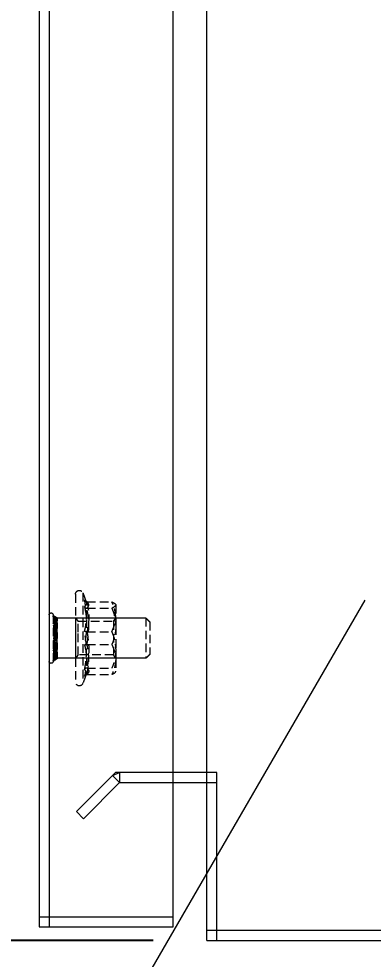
# Model space of a CAD drawing. Header units: millimetres. Extents: x 1998 to 4569, y 1305 to 3131.
# Drawn here: x 4227.5 to 4280.3, y 2356 to 2496 of the extents above; entities that cross this region are included whole.
import ezdxf

# ---------------------------------------------------------------- set-up
doc = ezdxf.new("R2010")
doc.units = ezdxf.units.MM
doc.linetypes.add('HIDDEN', pattern=[1.905, 1.27, -0.635])
for name, color, linetype in [('AMLAYER_BENDLINE_BACK', 1, 'HIDDEN'), ('BUSBAR', 3, 'Continuous'), ('GR1-1', 3, 'Continuous')]:
    doc.layers.add(name, color=color, linetype=linetype)
doc.styles.add('TAMCO', font='cordia.shx', dxfattribs={"width": 0.8, "height": 25})
doc.dimstyles.new('TAMCO', dxfattribs={"dimtxt": 25, "dimasz": 12, "dimexe": 4, "dimexo": 8, "dimgap": 7, "dimtad": 2, "dimdec": 1, "dimdsep": 46, "dimtxsty": 'TAMCO', "dimblk": 'OPEN30', "dimcen": 2.5, "dimclrd": 4, "dimclre": 4, "dimclrt": 3, "dimadec": 0, "dimazin": 0, "dimtfac": 1, "dimtdec": 1, "dimtmove": 0, "dimatfit": 3, "dimldrblk": 'OPEN30', "dimfxl": 0, "dimarcsym": 0})

# ---------------------------------------------------------------- blocks, each defined once
blk = doc.blocks.new('_Open30')
at = {"color": 0, "linetype": 'ByBlock', "lineweight": -2}
for p, q in [((-1, 0.268), (0, 0)), ((0, 0), (-1, -0.268)), ((0, 0), (-1, 0))]:
    blk.add_line(p, q, dxfattribs=at)
blk = doc.blocks.new('*D41')
at = {"color": 4, "lineweight": -2}
for p, q in [((4222.52, 2675.82), (4174.27, 2675.82)), ((4178.27, 2663.82), (4178.27, 2372.82)), ((4222.52, 2360.82), (4174.27, 2360.82))]:
    blk.add_line(p, q, dxfattribs=at)
at = {"layer": 'DEFPOINTS', "color": 0}
for p in [(4230.52, 2675.82), (4178.27, 2360.82), (4230.52, 2360.82)]:
    blk.add_point(p, dxfattribs=at)
at = {"color": 4, "lineweight": -2, "xscale": 12, "yscale": 12, "zscale": 12}
for p, rotation in [((4178.27, 2675.82), 90), ((4178.27, 2360.82), 270)]:
    blk.add_blockref('_Open30', p, dxfattribs=dict(at, rotation=rotation))
at = {"color": 3, "lineweight": 9, "insert": (4158.77, 2518.32), "char_height": 25, "attachment_point": 5, "rotation": 90, "style": 'TAMCO'}
blk.add_mtext('315', dxfattribs=at)
blk = doc.blocks.new('*D44')
at = {"layer": 'BUSBAR', "color": 4, "lineweight": -2}
for p, q in [((4255.52, 2350.82), (4255.52, 2248.66)), ((4380.52, 2350.82), (4380.52, 2248.66)), ((4368.52, 2252.66), (4267.52, 2252.66))]:
    blk.add_line(p, q, dxfattribs=at)
at = {"layer": 'DEFPOINTS', "color": 0}
for p in [(4255.52, 2358.82), (4380.52, 2358.82), (4255.52, 2252.66)]:
    blk.add_point(p, dxfattribs=at)
at = {"layer": 'BUSBAR', "color": 4, "lineweight": -2, "xscale": 12, "yscale": 12, "zscale": 12, "rotation": 180}
blk.add_blockref('_Open30', (4255.52, 2252.66), dxfattribs=at)
at = {"layer": 'BUSBAR', "color": 4, "lineweight": -2, "xscale": 12, "yscale": 12, "zscale": 12}
blk.add_blockref('_Open30', (4380.52, 2252.66), dxfattribs=at)
at = {"layer": 'BUSBAR', "color": 3, "lineweight": 9, "insert": (4318.02, 2233.16), "char_height": 25, "attachment_point": 5, "style": 'TAMCO'}
blk.add_mtext('125', dxfattribs=at)
blk = doc.blocks.new('*D45')
at = {"layer": 'BUSBAR', "color": 4, "lineweight": -2}
for p, q in [((4247.52, 2708.82), (4119.69, 2708.82)), ((4123.69, 2696.82), (4123.69, 2370.82)), ((4247.52, 2358.82), (4119.69, 2358.82))]:
    blk.add_line(p, q, dxfattribs=at)
at = {"layer": 'DEFPOINTS', "color": 0}
for p in [(4255.52, 2708.82), (4123.69, 2358.82), (4255.52, 2358.82)]:
    blk.add_point(p, dxfattribs=at)
at = {"layer": 'BUSBAR', "color": 4, "lineweight": -2, "xscale": 12, "yscale": 12, "zscale": 12}
for p, rotation in [((4123.69, 2708.82), 90), ((4123.69, 2358.82), 270)]:
    blk.add_blockref('_Open30', p, dxfattribs=dict(at, rotation=rotation))
at = {"layer": 'BUSBAR', "color": 3, "lineweight": 9, "insert": (4104.19, 2533.82), "char_height": 25, "attachment_point": 5, "rotation": 90, "style": 'TAMCO'}
blk.add_mtext('350', dxfattribs=at)
blk = doc.blocks.new('6X10')
at = {"color": 1, "linetype": 'HIDDEN', "lineweight": 9}
for p, q in [((44534.6, -24180.19), (44534.6, -24187.1)), ((44535.2, -24180.19), (44535.2, -24187.1)), ((44520.2, -24181.24), (44520.2, -24186.05)), ((44520.8, -24180.64), (44520.8, -24186.64)), ((44534, -24180.63), (44534, -24180.78)), ((44534.38, -24180.65), (44534, -24180.65)), ((44534.38, -24180.65), (44534, -24180.65)), ((44534.38, -24180.69), (44534, -24180.69)), ((44534.38, -24180.73), (44534, -24180.73)), ((44534, -24180.78), (44534, -24180.75)), ((44534, -24180.75), (44534, -24181.09)), ((44534.38, -24180.77), (44534, -24180.77)), ((44534.38, -24180.82), (44534, -24180.82)), ((44534.38, -24180.93), (44534, -24180.93)), ((44534.38, -24181.01), (44534, -24181.01)), ((44534.38, -24181.09), (44534, -24181.09)), ((44534, -24181.36), (44534, -24181.09)), ((44534.38, -24181.18), (44534, -24181.18)), ((44534.38, -24181.36), (44534, -24181.36)), ((44534, -24181.36), (44534, -24182)), ((44534.38, -24181.47), (44534, -24181.47)), ((44534.38, -24181.58), (44534, -24181.58)), ((44534.38, -24181.71), (44534, -24181.71)), ((44534.6, -24180.58), (44534.38, -24180.58)), ((44534.6, -24180.63), (44534.38, -24180.63)), ((44534.38, -24180.63), (44534.38, -24180.78)), ((44534.6, -24180.64), (44534.38, -24180.64)), ((44534.6, -24180.69), (44534.38, -24180.69)), ((44534.6, -24180.71), (44534.38, -24180.71)), ((44534.6, -24180.71), (44534.38, -24180.71)), ((44534.6, -24180.75), (44534.38, -24180.75)), ((44534.38, -24180.75), (44534.38, -24181.36)), ((44534.38, -24180.75), (44534.38, -24180.78)), ((44534.6, -24180.78), (44534.38, -24180.78)), ((44534.6, -24180.81), (44534.38, -24180.81)), ((44534.6, -24180.9), (44534.38, -24180.9)), ((44534.6, -24181.11), (44534.38, -24181.11)), ((44534.6, -24181.17), (44534.38, -24181.17)), ((44534.6, -24181.36), (44534.38, -24181.36)), ((44534.38, -24181.58), (44534.38, -24181.36)), ((44534.6, -24181.43), (44534.38, -24181.43)), ((44534.38, -24182), (44534.38, -24181.58)), ((44534.6, -24181.69), (44534.38, -24181.69)), ((44534.38, -24181.94), (44534, -24181.94)), ((44534, -24182), (44534, -24182.21)), ((44534.38, -24182.08), (44534, -24182.08)), ((44534.38, -24182.21), (44534, -24182.21)), ((44534, -24182.79), (44534, -24182.21)), ((44534.38, -24182.36), (44534, -24182.36)), ((44534.38, -24182.63), (44534, -24182.63)), ((44534, -24182.79), (44534, -24182.91)), ((44534.38, -24182.79), (44534, -24182.79)), ((44534, -24182.91), (44534, -24183.69)), ((44534.38, -24182.95), (44534, -24182.95)), ((44534.38, -24183.11), (44534, -24183.11)), ((44534.6, -24181.93), (44534.38, -24181.93)), ((44534.6, -24182), (44534.38, -24182)), ((44534.38, -24182), (44534.38, -24182.91)), ((44534.6, -24182.25), (44534.38, -24182.25)), ((44534.6, -24182.55), (44534.38, -24182.55)), ((44534.6, -24182.64), (44534.38, -24182.64)), ((44534.38, -24183.57), (44534.38, -24182.91)), ((44534.6, -24182.91), (44534.38, -24182.91)), ((44534.38, -24182.95), (44534.38, -24182.91)), ((44534.6, -24183), (44534.38, -24183)), ((44534.38, -24183.4), (44534, -24183.4)), ((44534.38, -24183.57), (44534, -24183.57)), ((44534, -24184.34), (44534, -24183.69)), ((44534, -24183.69), (44534, -24183.72)), ((44534.38, -24183.72), (44534, -24183.72)), ((44534.38, -24183.89), (44534, -24183.89)), ((44534.38, -24184.18), (44534, -24184.18)), ((44534.38, -24184.34), (44534, -24184.34)), ((44534, -24184.34), (44534, -24184.38)), ((44534, -24184.38), (44534, -24184.5)), ((44534.38, -24184.5), (44534, -24184.5)), ((44534, -24184.5), (44534, -24184.65)), ((44534, -24184.65), (44534, -24185.36)), ((44534.38, -24184.66), (44534, -24184.66)), ((44534.6, -24183.32), (44534.38, -24183.32)), ((44534.38, -24183.6), (44534.38, -24183.57)), ((44534.38, -24183.6), (44534.38, -24183.69)), ((44534.6, -24183.6), (44534.38, -24183.6)), ((44534.6, -24183.69), (44534.38, -24183.69)), ((44534.38, -24183.69), (44534.38, -24184.65)), ((44534.6, -24183.97), (44534.38, -24183.97)), ((44534.6, -24184.29), (44534.38, -24184.29)), ((44534.6, -24184.38), (44534.38, -24184.38)), ((44534.38, -24185.08), (44534.38, -24184.65)), ((44534.6, -24184.65), (44534.38, -24184.65)), ((44534.38, -24184.93), (44534, -24184.93)), ((44534.38, -24185.08), (44534, -24185.08)), ((44534.38, -24185.21), (44534, -24185.21)), ((44534.38, -24185.35), (44534, -24185.35)), ((44534, -24185.71), (44534, -24185.36)), ((44534.38, -24185.58), (44534, -24185.58)), ((44534.38, -24185.71), (44534, -24185.71)), ((44534, -24185.71), (44534, -24185.82)), ((44534.38, -24185.82), (44534, -24185.82)), ((44534, -24185.82), (44534, -24186.12)), ((44534.38, -24185.93), (44534, -24185.93)), ((44534.38, -24186.11), (44534, -24186.11)), ((44534.6, -24184.74), (44534.38, -24184.74)), ((44534.6, -24185.04), (44534.38, -24185.04)), ((44534.38, -24185.21), (44534.38, -24185.08)), ((44534.38, -24185.36), (44534.38, -24185.21)), ((44534.6, -24185.29), (44534.38, -24185.29)), ((44534.38, -24185.36), (44534.38, -24186.12)), ((44534.6, -24185.36), (44534.38, -24185.36)), ((44534.6, -24185.6), (44534.38, -24185.6)), ((44534.6, -24185.86), (44534.38, -24185.86)), ((44534.6, -24185.93), (44534.38, -24185.93)), ((44534, -24186.12), (44534, -24186.58)), ((44534.38, -24186.2), (44534, -24186.2)), ((44534.38, -24186.28), (44534, -24186.28)), ((44534.38, -24186.36), (44534, -24186.36)), ((44534.38, -24186.47), (44534, -24186.47)), ((44534.38, -24186.52), (44534, -24186.52)), ((44534.38, -24186.56), (44534, -24186.56)), ((44534, -24186.58), (44534, -24186.71)), ((44534.38, -24186.6), (44534, -24186.6)), ((44534.38, -24186.63), (44534, -24186.63)), ((44534.38, -24186.64), (44534, -24186.64)), ((44534.38, -24186.2), (44534.38, -24186.12)), ((44534.6, -24186.12), (44534.38, -24186.12)), ((44534.6, -24186.18), (44534.38, -24186.18)), ((44534.38, -24186.28), (44534.38, -24186.2)), ((44534.38, -24186.58), (44534.38, -24186.28)), ((44534.6, -24186.38), (44534.38, -24186.38)), ((44534.6, -24186.54), (44534.38, -24186.54)), ((44534.38, -24186.58), (44534.38, -24186.93)), ((44534.6, -24186.58), (44534.38, -24186.58)), ((44534.6, -24186.71), (44534.38, -24186.71)), ((44534.6, -24186.83), (44534.38, -24186.83)), ((44534.6, -24186.86), (44534.38, -24186.86)), ((44534.6, -24186.93), (44534.38, -24186.93)), ((44534.6, -24186.95), (44534.41, -24186.95)), ((44534.6, -24187), (44534.49, -24187)), ((44534.6, -24187.01), (44534.52, -24187.01))]:
    blk.add_line(p, q, dxfattribs=at)
for centre, start, end in [((44534.9, -24180.19), 0, 180), ((44534.9, -24187.1), 180, 0)]:
    blk.add_arc(centre, 0.297, start, end, dxfattribs=at)
for points, knots in [([(44534.6, -24180.26), (44534.53, -24180.31), (44534.33, -24180.43), (44534.13, -24180.55), (44534, -24180.63)], [0, 0, 0, 0, 0.374628, 1, 1, 1, 1]), ([(44534, -24180.64), (44534.12, -24180.58), (44534.32, -24180.46), (44534.52, -24180.33), (44534.6, -24180.28)], [0, 0, 0, 0, 0.559493, 1, 1, 1, 1]), ([(44534.6, -24180.34), (44534.53, -24180.38), (44534.33, -24180.5), (44534.13, -24180.62), (44534, -24180.69)], [0, 0, 0, 0, 0.374625, 1, 1, 1, 1]), ([(44534, -24180.71), (44534.13, -24180.63), (44534.33, -24180.51), (44534.53, -24180.39), (44534.6, -24180.34)], [0, 0, 0, 0, 0.625374, 1, 1, 1, 1]), ([(44534, -24180.78), (44534.12, -24180.72), (44534.32, -24180.6), (44534.52, -24180.49), (44534.6, -24180.44)], [0, 0, 0, 0, 0.559495, 1, 1, 1, 1]), ([(44534.6, -24180.45), (44534.52, -24180.5), (44534.32, -24180.62), (44534.12, -24180.74), (44534, -24180.81)], [0, 0, 0, 0, 0.440506, 1, 1, 1, 1]), ([(44534.6, -24180.76), (44534.53, -24180.8), (44534.33, -24180.55), (44534.13, -24180.65), (44534, -24180.71)], [0, 0, 0, 0, 0.374628, 1, 1, 1, 1]), ([(44534.6, -24180.76), (44534.52, -24180.81), (44534.32, -24180.57), (44534.12, -24180.69), (44534, -24180.75)], [0, 0, 0, 0, 0.440505, 1, 1, 1, 1]), ([(44534, -24180.9), (44534.13, -24180.85), (44534.33, -24180.76), (44534.53, -24180.67), (44534.6, -24180.63)], [0, 0, 0, 0, 0.625372, 1, 1, 1, 1]), ([(44534.6, -24180.86), (44534.53, -24180.89), (44534.33, -24180.97), (44534.13, -24181.05), (44534, -24181.11)], [0, 0, 0, 0, 0.374627, 1, 1, 1, 1]), ([(44534, -24181.17), (44534.13, -24181.11), (44534.33, -24181.01), (44534.53, -24180.91), (44534.6, -24180.87)], [0, 0, 0, 0, 0.625375, 1, 1, 1, 1]), ([(44534, -24181.36), (44534.13, -24181.32), (44534.33, -24181.25), (44534.53, -24181.17), (44534.6, -24181.15)], [0, 0, 0, 0, 0.625374, 1, 1, 1, 1]), ([(44534.6, -24181.16), (44534.53, -24181.19), (44534.33, -24181.28), (44534.13, -24181.37), (44534, -24181.43)], [0, 0, 0, 0, 0.374628, 1, 1, 1, 1]), ([(44534, -24181.69), (44534.13, -24181.63), (44534.33, -24181.55), (44534.53, -24181.47), (44534.6, -24181.44)], [0, 0, 0, 0, 0.625372, 1, 1, 1, 1]), ([(44534.6, -24181.77), (44534.41, -24181.82), (44534.21, -24181.87), (44534.01, -24181.92), (44534, -24181.93)], [0, 0, 0, 0, 0.950163, 1, 1, 1, 1]), ([(44534.6, -24181.78), (44534.53, -24181.81), (44534.33, -24181.88), (44534.13, -24181.95), (44534, -24182)], [0, 0, 0, 0, 0.374626, 1, 1, 1, 1]), ([(44534.11, -24180.56), (44534.2, -24180.58), (44534.37, -24180.72), (44534.53, -24180.62), (44534.6, -24180.58)], [0.1790506, 0.1790506, 0.1790506, 0.1790506, 0.6253726, 1, 1, 1, 1]), ([(44534, -24182.25), (44534.13, -24182.23), (44534.33, -24182.19), (44534.53, -24182.15), (44534.6, -24182.14)], [0, 0, 0, 0, 0.625372, 1, 1, 1, 1]), ([(44534.6, -24182.48), (44534.52, -24182.49), (44534.32, -24182.51), (44534.12, -24182.54), (44534, -24182.55)], [0, 0, 0, 0, 0.440506, 1, 1, 1, 1]), ([(44534, -24182.64), (44534.01, -24182.64), (44534.21, -24182.59), (44534.41, -24182.54), (44534.6, -24182.49)], [0, 0, 0, 0, 0.049836, 1, 1, 1, 1]), ([(44534, -24182.91), (44534.13, -24182.9), (44534.33, -24182.89), (44534.53, -24182.87), (44534.6, -24182.87)], [0, 0, 0, 0, 0.625373, 1, 1, 1, 1]), ([(44534.6, -24182.88), (44534.53, -24182.9), (44534.33, -24182.94), (44534.13, -24182.97), (44534, -24183)], [0, 0, 0, 0, 0.374622, 1, 1, 1, 1]), ([(44534, -24183.32), (44534.12, -24183.3), (44534.32, -24183.28), (44534.52, -24183.25), (44534.6, -24183.24)], [0, 0, 0, 0, 0.559496, 1, 1, 1, 1]), ([(44534.6, -24183.64), (44534.53, -24183.64), (44534.33, -24183.62), (44534.13, -24183.61), (44534, -24183.6)], [0, 0, 0, 0, 0.374629, 1, 1, 1, 1]), ([(44534.6, -24183.65), (44534.53, -24183.65), (44534.33, -24183.66), (44534.13, -24183.68), (44534, -24183.69)], [0, 0, 0, 0, 0.374629, 1, 1, 1, 1]), ([(44534, -24183.97), (44534.01, -24183.97), (44534.21, -24184), (44534.41, -24184.02), (44534.6, -24184.05)], [0, 0, 0, 0, 0.049836, 1, 1, 1, 1]), ([(44534.6, -24184.41), (44534.53, -24184.39), (44534.33, -24184.35), (44534.13, -24184.32), (44534, -24184.29)], [0, 0, 0, 0, 0.374627, 1, 1, 1, 1]), ([(44534, -24184.38), (44534.13, -24184.39), (44534.33, -24184.4), (44534.53, -24184.42), (44534.6, -24184.42)], [0, 0, 0, 0, 0.625373, 1, 1, 1, 1]), ([(44534, -24184.65), (44534.12, -24184.68), (44534.32, -24184.73), (44534.52, -24184.78), (44534.6, -24184.8)], [0, 0, 0, 0, 0.559496, 1, 1, 1, 1]), ([(44534.6, -24184.81), (44534.41, -24184.79), (44534.21, -24184.76), (44534.01, -24184.74), (44534, -24184.74)], [0, 0, 0, 0, 0.950164, 1, 1, 1, 1]), ([(44534, -24185.04), (44534.13, -24185.06), (44534.33, -24185.1), (44534.53, -24185.14), (44534.6, -24185.15)], [0, 0, 0, 0, 0.625375, 1, 1, 1, 1]), ([(44534.6, -24185.51), (44534.53, -24185.48), (44534.33, -24185.41), (44534.13, -24185.34), (44534, -24185.29)], [0, 0, 0, 0, 0.374626, 1, 1, 1, 1]), ([(44534.6, -24185.51), (44534.52, -24185.49), (44534.32, -24185.44), (44534.12, -24185.39), (44534, -24185.36)], [0, 0, 0, 0, 0.440506, 1, 1, 1, 1]), ([(44534, -24185.6), (44534.13, -24185.65), (44534.33, -24185.74), (44534.53, -24185.82), (44534.6, -24185.85)], [0, 0, 0, 0, 0.625376, 1, 1, 1, 1]), ([(44534.6, -24186.13), (44534.53, -24186.1), (44534.33, -24186.01), (44534.13, -24185.92), (44534, -24185.86)], [0, 0, 0, 0, 0.374626, 1, 1, 1, 1]), ([(44534, -24185.93), (44534.13, -24185.97), (44534.33, -24186.04), (44534.53, -24186.12), (44534.6, -24186.14)], [0, 0, 0, 0, 0.625374, 1, 1, 1, 1]), ([(44534, -24186.12), (44534.13, -24186.18), (44534.33, -24186.28), (44534.53, -24186.38), (44534.6, -24186.42)], [0, 0, 0, 0, 0.625373, 1, 1, 1, 1]), ([(44534.6, -24186.43), (44534.53, -24186.4), (44534.33, -24186.32), (44534.13, -24186.23), (44534, -24186.18)], [0, 0, 0, 0, 0.37463, 1, 1, 1, 1]), ([(44534, -24186.38), (44534.13, -24186.44), (44534.33, -24186.53), (44534.53, -24186.62), (44534.6, -24186.66)], [0, 0, 0, 0, 0.625374, 1, 1, 1, 1]), ([(44534.6, -24186.88), (44534.41, -24186.77), (44534.21, -24186.66), (44534.01, -24186.55), (44534, -24186.54)], [0, 0, 0, 0, 0.950164, 1, 1, 1, 1]), ([(44534.6, -24186.88), (44534.53, -24186.84), (44534.33, -24186.74), (44534.13, -24186.64), (44534, -24186.58)], [0, 0, 0, 0, 0.374625, 1, 1, 1, 1]), ([(44534, -24186.71), (44534.13, -24186.78), (44534.33, -24186.9), (44534.53, -24187.02), (44534.6, -24187.06)], [0, 0, 0, 0, 0.625372, 1, 1, 1, 1]), ([(44534.6, -24187.03), (44534.53, -24186.98), (44534.39, -24186.9), (44534.26, -24186.82), (44534.19, -24186.82)], [0, 0, 0, 0, 0.3746281, 0.6864114, 0.6864114, 0.6864114, 0.6864114]), ([(44534.29, -24186.88), (44534.32, -24186.87), (44534.43, -24186.84), (44534.53, -24186.9), (44534.6, -24186.95)], [0.4828472, 0.4828472, 0.4828472, 0.4828472, 0.6253746, 1, 1, 1, 1]), ([(44534.6, -24186.95), (44534.53, -24186.91), (44534.43, -24186.85), (44534.33, -24186.88), (44534.31, -24186.89)], [0, 0, 0, 0, 0.3746265, 0.4980991, 0.4980991, 0.4980991, 0.4980991])]:
    blk.add_open_spline(points, degree=3, knots=knots, dxfattribs=at)
for points, degree in [([(44535.2, -24180.2), (44535.2, -24180.2)], 1), ([(44520.8, -24180.64), (44520.2, -24181.24)], 1), ([(44534.38, -24180.64), (44534, -24180.64)], 1), ([(44534.6, -24180.63), (44534.38, -24180.63)], 1), ([(44520.2, -24186.05), (44520.8, -24186.64)], 1), ([(44534, -24186.64), (44534.38, -24186.64)], 1), ([(44534.6, -24186.84), (44534.49, -24186.77), (44534.37, -24186.83), (44534.25, -24186.86)], 3), ([(44534.28, -24186.87), (44534.39, -24186.83), (44534.5, -24186.79), (44534.6, -24186.85)], 3), ([(44534.28, -24186.87), (44534.39, -24186.88), (44534.5, -24186.94), (44534.6, -24187.01)], 3), ([(44534.52, -24187.01), (44534.6, -24187.01)], 1), ([(44535.2, -24187.09), (44535.2, -24187.09)], 1)]:
    blk.add_open_spline(points, degree=degree, dxfattribs=at)
at = {"color": 1, "lineweight": 9}
for points in [[(44534, -24180.64), (44520.8, -24180.64)], [(44520.8, -24186.64), (44534, -24186.64)]]:
    blk.add_open_spline(points, degree=1, dxfattribs=at)
at = {"layer": 'AMLAYER_BENDLINE_BACK', "color": 1, "lineweight": 9}
for p, q in [((44530.16, -24176.93), (44530.16, -24190.36)), ((44531.26, -24177.11), (44531.26, -24190.18)), ((44525.26, -24178.71), (44525.26, -24181.89)), ((44529.55, -24178.24), (44525.86, -24178.24)), ((44529.55, -24179.19), (44525.86, -24179.19)), ((44525.26, -24181.89), (44525.26, -24186.82)), ((44525.61, -24181.14), (44525.61, -24186.14)), ((44530.89, -24182.77), (44530.89, -24181.14)), ((44531.24, -24186.64), (44531.24, -24180.64)), ((44529.55, -24182.7), (44525.86, -24182.7)), ((44530.89, -24186.14), (44530.89, -24182.77)), ((44529.55, -24184.59), (44525.86, -24184.59)), ((44525.26, -24186.82), (44525.26, -24188.64)), ((44529.55, -24188.1), (44525.86, -24188.1)), ((44529.55, -24189.05), (44525.86, -24189.05))]:
    blk.add_line(p, q, dxfattribs=at)
for centre, start, end in [((44530.7, -24177.11), 0, 160), ((44530.7, -24190.18), 200, 0)]:
    blk.add_arc(centre, 0.567, start, end, dxfattribs=at)
for points in [[(44530.16, -24176.92), (44529.66, -24178.31)], [(44529.82, -24178.14), (44529.83, -24178.12)], [(44525.61, -24181.14), (44525.26, -24180.64)], [(44530.89, -24181.14), (44525.61, -24181.14)], [(44531.24, -24180.64), (44530.89, -24181.14)], [(44531.26, -24180.64), (44531.24, -24180.64)], [(44525.26, -24186.64), (44525.61, -24186.14)], [(44525.61, -24186.14), (44530.89, -24186.14)], [(44530.89, -24186.14), (44531.24, -24186.64)], [(44531.24, -24186.64), (44531.26, -24186.64)], [(44529.67, -24188.99), (44529.66, -24188.97)], [(44529.66, -24188.98), (44530.16, -24190.37)], [(44529.83, -24189.17), (44529.79, -24189.13)]]:
    blk.add_open_spline(points, degree=1, dxfattribs=at)
for points, knots in [([(44525.86, -24178.24), (44525.59, -24178.38), (44525.28, -24178.53), (44525.26, -24178.7), (44525.26, -24178.71)], [0, 0, 0, 0, 0.896037, 1, 1, 1, 1]), ([(44525.26, -24180.47), (44525.34, -24179.86), (44525.44, -24179.09), (44525.79, -24178.38), (44525.86, -24178.24)], [0, 0, 0, 0, 0.801464, 1, 1, 1, 1]), ([(44525.26, -24178.71), (44525.34, -24178.84), (44525.44, -24179), (44525.79, -24179.16), (44525.86, -24179.19)], [0, 0, 0, 0, 0.801462, 1, 1, 1, 1]), ([(44529.55, -24179.19), (44529.42, -24179.03), (44529.15, -24178.71), (44529.41, -24178.4), (44529.55, -24178.24)], [0, 0, 0, 0, 0.492148, 1, 1, 1, 1]), ([(44529.55, -24178.24), (44529.42, -24178.97), (44529.15, -24180.46), (44529.41, -24181.94), (44529.55, -24182.7)], [0, 0, 0, 0, 0.492148, 1, 1, 1, 1]), ([(44529.55, -24178.24), (44529.59, -24178.23), (44529.67, -24178.23), (44529.78, -24178.17), (44529.86, -24178.08), (44529.91, -24178.01), (44529.92, -24177.97), (44529.92, -24177.96)], [0, 0, 0, 0, 0.236183, 0.471396, 0.73246, 0.992086, 1, 1, 1, 1]), ([(44529.92, -24178.96), (44529.92, -24178.96), (44529.91, -24178.99), (44529.86, -24179.06), (44529.78, -24179.13), (44529.67, -24179.18), (44529.59, -24179.18), (44529.55, -24179.19)], [0, 0, 0, 0, 0.007913, 0.26753, 0.528598, 0.763816, 1, 1, 1, 1]), ([(44529.92, -24177.96), (44529.88, -24178.01), (44529.67, -24178.21), (44529.53, -24178.56), (44529.8, -24178.83), (44529.92, -24178.96)], [0, 0, 0, 0, 0.118084, 0.592259, 1, 1, 1, 1]), ([(44529.92, -24182.65), (44529.88, -24182.47), (44529.67, -24181.56), (44529.53, -24179.98), (44529.8, -24178.6), (44529.92, -24177.96)], [0, 0, 0, 0, 0.118083, 0.592258, 1, 1, 1, 1]), ([(44529.92, -24178.96), (44529.88, -24179.18), (44529.67, -24180.3), (44529.53, -24182.22), (44529.8, -24183.87), (44529.92, -24184.64)], [0, 0, 0, 0, 0.118083, 0.592258, 1, 1, 1, 1]), ([(44529.64, -24178.35), (44529.64, -24178.35), (44529.64, -24178.33), (44529.66, -24178.26), (44529.8, -24178.15), (44529.82, -24178.14)], [0, 0, 0, 0, 0.006763, 0.854115, 1, 1, 1, 1]), ([(44525.86, -24179.19), (44525.77, -24179.41), (44525.42, -24180.28), (44525.33, -24181.21), (44525.26, -24181.89)], [0, 0, 0, 0, 0.263254, 1, 1, 1, 1]), ([(44525.86, -24182.7), (44525.59, -24182.04), (44525.28, -24181.31), (44525.26, -24180.55), (44525.26, -24180.47)], [0, 0, 0, 0, 0.896037, 1, 1, 1, 1]), ([(44529.55, -24184.59), (44529.42, -24183.71), (44529.15, -24181.9), (44529.41, -24180.1), (44529.55, -24179.19)], [0, 0, 0, 0, 0.492148, 1, 1, 1, 1]), ([(44525.26, -24181.89), (44525.27, -24182.03), (44525.29, -24182.92), (44525.55, -24183.83), (44525.85, -24184.56), (44525.86, -24184.59)], [0, 0, 0, 0, 0.148485, 0.965571, 1, 1, 1, 1]), ([(44525.86, -24182.7), (44525.77, -24182.93), (44525.42, -24183.79), (44525.33, -24184.72), (44525.26, -24185.4)], [0, 0, 0, 0, 0.263254, 1, 1, 1, 1]), ([(44529.55, -24182.7), (44529.42, -24183.58), (44529.15, -24185.39), (44529.41, -24187.19), (44529.55, -24188.1)], [0, 0, 0, 0, 0.492148, 1, 1, 1, 1]), ([(44529.55, -24182.7), (44529.59, -24182.7), (44529.67, -24182.7), (44529.78, -24182.68), (44529.86, -24182.67), (44529.91, -24182.66), (44529.92, -24182.65), (44529.92, -24182.65)], [0, 0, 0, 0, 0.236186, 0.471401, 0.732468, 0.992093, 1, 1, 1, 1]), ([(44529.92, -24188.33), (44529.88, -24188.11), (44529.67, -24186.99), (44529.53, -24185.07), (44529.8, -24183.42), (44529.92, -24182.65)], [0, 0, 0, 0, 0.118083, 0.592259, 1, 1, 1, 1]), ([(44525.86, -24184.59), (44525.59, -24185.25), (44525.28, -24185.98), (44525.26, -24186.74), (44525.26, -24186.82)], [0, 0, 0, 0, 0.896036, 1, 1, 1, 1]), ([(44529.55, -24189.05), (44529.42, -24188.32), (44529.15, -24186.83), (44529.41, -24185.35), (44529.55, -24184.59)], [0, 0, 0, 0, 0.492149, 1, 1, 1, 1]), ([(44529.92, -24184.64), (44529.92, -24184.64), (44529.91, -24184.63), (44529.86, -24184.62), (44529.78, -24184.6), (44529.67, -24184.59), (44529.59, -24184.59), (44529.55, -24184.59)], [0, 0, 0, 0, 0.007907, 0.267531, 0.528599, 0.763814, 1, 1, 1, 1]), ([(44529.92, -24184.64), (44529.88, -24184.82), (44529.67, -24185.73), (44529.53, -24187.3), (44529.8, -24188.69), (44529.92, -24189.32)], [0, 0, 0, 0, 0.118083, 0.592258, 1, 1, 1, 1]), ([(44525.26, -24185.4), (44525.27, -24185.54), (44525.29, -24186.43), (44525.55, -24187.34), (44525.85, -24188.07), (44525.86, -24188.1)], [0, 0, 0, 0, 0.148485, 0.965571, 1, 1, 1, 1]), ([(44525.26, -24186.82), (44525.34, -24187.43), (44525.44, -24188.2), (44525.79, -24188.91), (44525.86, -24189.05)], [0, 0, 0, 0, 0.801462, 1, 1, 1, 1]), ([(44525.86, -24189.05), (44525.59, -24188.91), (44525.28, -24188.76), (44525.26, -24188.59), (44525.26, -24188.58)], [0, 0, 0, 0, 0.896037, 1, 1, 1, 1]), ([(44529.55, -24188.1), (44529.42, -24188.26), (44529.15, -24188.57), (44529.41, -24188.89), (44529.55, -24189.05)], [0, 0, 0, 0, 0.492148, 1, 1, 1, 1]), ([(44529.55, -24188.1), (44529.59, -24188.11), (44529.67, -24188.11), (44529.78, -24188.16), (44529.86, -24188.23), (44529.91, -24188.3), (44529.92, -24188.33), (44529.92, -24188.33)], [0, 0, 0, 0, 0.236185, 0.471399, 0.732462, 0.992087, 1, 1, 1, 1]), ([(44529.78, -24189.14), (44529.69, -24188.99), (44529.52, -24188.71), (44529.79, -24188.46), (44529.92, -24188.33)], [0, 0, 0, 0, 0.500552, 1, 1, 1, 1]), ([(44529.92, -24189.32), (44529.92, -24189.32), (44529.91, -24189.28), (44529.86, -24189.21), (44529.78, -24189.12), (44529.67, -24189.06), (44529.59, -24189.05), (44529.55, -24189.05)], [0, 0, 0, 0, 0.007914, 0.267531, 0.5286, 0.763815, 1, 1, 1, 1])]:
    blk.add_open_spline(points, degree=3, knots=knots, dxfattribs=at)
blk = doc.blocks.new('*D38')
at = {"layer": 'BUSBAR', "color": 4, "lineweight": -2}
for p, q in [((4285.52, 2405.82), (4285.52, 2309.18)), ((4255.52, 2350.82), (4255.52, 2309.18)), ((4243.52, 2313.18), (4231.52, 2313.18)), ((4255.52, 2313.18), (4285.52, 2313.18)), ((4297.52, 2313.18), (4356.14, 2313.18))]:
    blk.add_line(p, q, dxfattribs=at)
at = {"layer": 'DEFPOINTS', "color": 0}
for p in [(4285.52, 2413.82), (4255.52, 2358.82), (4255.52, 2313.18)]:
    blk.add_point(p, dxfattribs=at)
at = {"layer": 'BUSBAR', "color": 4, "lineweight": -2, "xscale": 12, "yscale": 12, "zscale": 12}
blk.add_blockref('_Open30', (4255.52, 2313.18), dxfattribs=at)
at = {"layer": 'BUSBAR', "color": 4, "lineweight": -2, "xscale": 12, "yscale": 12, "zscale": 12, "rotation": 180}
blk.add_blockref('_Open30', (4285.52, 2313.18), dxfattribs=at)
at = {"layer": 'BUSBAR', "color": 3, "lineweight": 9, "insert": (4332.95, 2293.68), "char_height": 25, "attachment_point": 5, "style": 'TAMCO'}
blk.add_mtext('30', dxfattribs=at)

msp = doc.modelspace()

# ---------------------------------------------------------------- linework, layer by layer
at = {"lineweight": 9}
for p, q in [((4230.52, 2675.82), (4230.52, 2360.82)), ((4232.02, 2675.82), (4232.02, 2360.82)), ((4250.52, 2360.82), (4250.52, 2675.82)), ((4255.52, 2358.82), (4255.52, 2648.82)), ((4241.9, 2383.82), (4236.09, 2378)), ((4241.46, 2383.38), (4242.52, 2383.82)), ((4242.52, 2382.32), (4241.46, 2383.38)), ((4257.02, 2383.82), (4241.9, 2383.82)), ((4242.52, 2383.82), (4242.52, 2382.32)), ((4255.52, 2358.82), (4255.52, 2383.82)), ((4257.02, 2358.82), (4257.02, 2383.82)), ((4242.52, 2382.32), (4237.15, 2376.94)), ((4242.52, 2382.32), (4257.02, 2382.32)), ((4237.15, 2376.94), (4236.09, 2378)), ((4230.52, 2362.32), (4250.52, 2362.32)), ((4230.52, 2360.82), (4250.52, 2360.82)), ((4255.52, 2360.32), (4380.52, 2360.32)), ((4255.52, 2358.82), (4380.52, 2358.82))]:
    msp.add_line(p, q, dxfattribs=at)
at = {"layer": 'BUSBAR', "color": 2, "lineweight": 9}
msp.add_line((4279.04, 2409.47), (4174.35, 2228.8), dxfattribs=at)
at = {"layer": 'GR1-1', "color": 0, "linetype": 'Continuous', "lineweight": 9}
for p, q in [((4255.52, 2360.32), (4380.52, 2360.32)), ((4256.82, 2360.32), (4258.32, 2360.32))]:
    msp.add_line(p, q, dxfattribs=at)

# ---------------------------------------------------------------- block references
at = {"layer": 'BUSBAR', "color": 2, "lineweight": 9, "xscale": -1}
msp.add_blockref('6X10', (48767.22, 26587.46), dxfattribs=at)

# ---------------------------------------------------------------- dimensions: what is measured, and where the dimension line sits
at = {"lineweight": 9}
dim = msp.add_linear_dim(base=(4178.27, 2360.82), p1=(4230.52, 2675.82), p2=(4230.52, 2360.82), angle=90, dimstyle='TAMCO', dxfattribs=at)
dim.commit()
dim.dimension.update_dxf_attribs({"geometry": '*D41', "text_midpoint": (4158.77, 2518.32)})
at = {"layer": 'BUSBAR', "color": 2, "lineweight": 9}
dim = msp.add_linear_dim(base=(4123.69, 2358.82), p1=(4255.52, 2708.82), p2=(4255.52, 2358.82), angle=90, dimstyle='TAMCO', dxfattribs=at)
dim.commit()
dim.dimension.update_dxf_attribs({"geometry": '*D45', "text_midpoint": (4104.19, 2533.82)})
dim = msp.add_linear_dim(base=(4255.52, 2313.18), p1=(4285.52, 2413.82), p2=(4255.52, 2358.82), dimstyle='TAMCO', dxfattribs=at)
dim.commit()
dim.dimension.update_dxf_attribs({"geometry": '*D38', "text_midpoint": (4332.95, 2313.18), "dimtype": 160})
dim = msp.add_linear_dim(base=(4255.52, 2252.66), p1=(4380.52, 2358.82), p2=(4255.52, 2358.82), dimstyle='TAMCO', dxfattribs=at)
dim.commit()
dim.dimension.update_dxf_attribs({"geometry": '*D44', "text_midpoint": (4318.02, 2233.16)})

doc.saveas('drawing.dxf')
